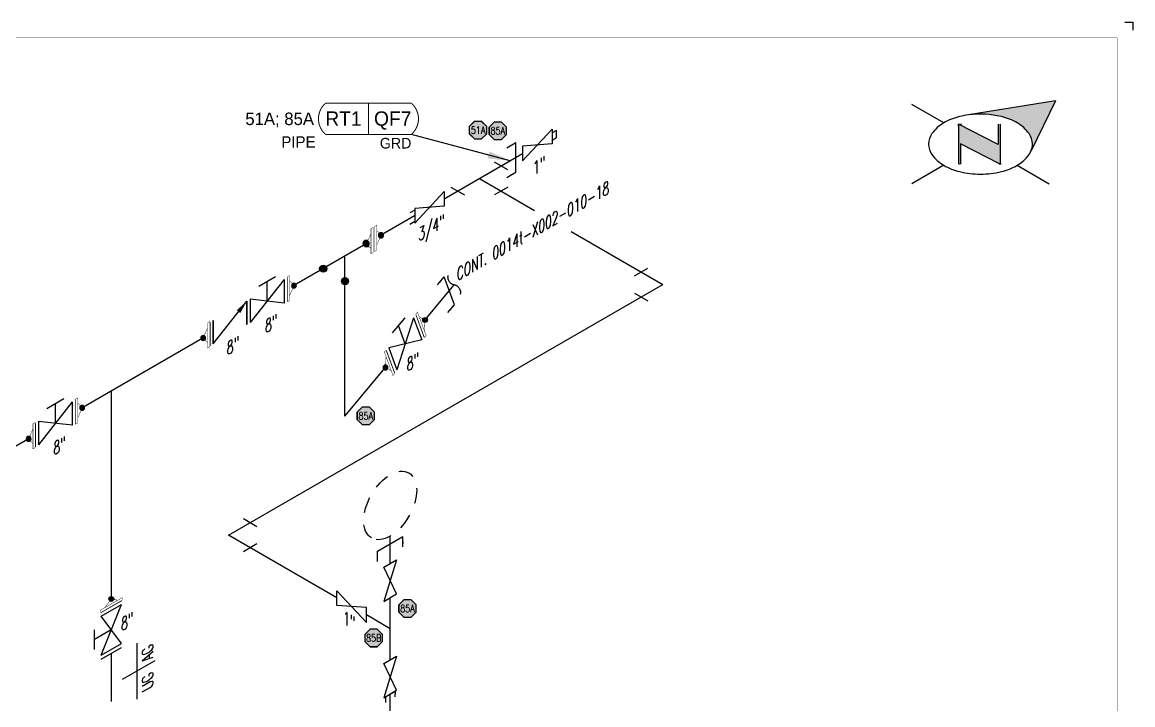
# Model space of a CAD drawing. Header units: inches. Extents: x 0.1 to 17.4, y 0.1 to 11.4.
# Drawn here: x 8.48 to 17.38, y 5.91 to 11.37 of the extents above; entities that cross this region are included whole.
import ezdxf
from ezdxf.enums import TextEntityAlignment as Align

# ---------------------------------------------------------------- set-up
doc = ezdxf.new("R2010")
doc.units = ezdxf.units.IN
doc.header["$MEASUREMENT"] = 0
doc.linetypes.add('HIDDEN2', pattern=[0.1875, 0.125, -0.0625])
for name, color, linetype in [('3', 1, 'Continuous'), ('BORDER', 3, 'Continuous'), ('COMP', 1, 'Continuous'), ('Continuation', 7, 'Continuous'), ('DL', 20, 'Continuous'), ('FITTINGS', 4, 'Continuous'), ('PART_PCML', 7, 'Continuous'), ('PART_SelectedCML_RT', 132, 'Continuous'), ('PIPE-ANNO', 150, 'HIDDEN2'), ('TEXT', 7, 'Continuous'), ('UNAS.PIPE', 251, 'Continuous'), ('WELD POINTS', 41, 'Continuous'), ('Welds', 7, 'Continuous')]:
    doc.layers.add(name, color=color, linetype=linetype)
doc.layers.add('PIPE', color=7, linetype='Continuous', lineweight=30)
doc.styles.add('CMLPAS', font='')
doc.styles.add('PART_Standard', font='romans', dxfattribs={"width": 0.8, "height": 0.09})
doc.styles.add('Richmond', font='arial.ttf')
doc.styles.add('SIMPLEX', font='ROMANS')
doc.styles.get("Standard").update_dxf_attribs({"font": 'arial.ttf'})
doc.styles.get('CMLPAS').set_extended_font_data('Cordia New')
doc.dimstyles.new('Richmond', dxfattribs={"dimtxt": 0.18, "dimasz": 0.18, "dimexe": 0.18, "dimexo": 0.0625, "dimgap": 0.09, "dimtad": 0, "dimtih": 1, "dimtoh": 1, "dimdec": 4, "dimzin": 0, "dimdsep": 46, "dimtxsty": 'Richmond', "dimcen": 0.09, "dimadec": 0, "dimazin": 0, "dimtfac": 1, "dimtdec": 4, "dimtofl": 0, "dimtmove": 0, "dimatfit": 3, "dimfxl": 1, "dimtolj": 1, "dimtzin": 0, "dimarcsym": 0})
doc.dimstyles.get("Standard").update_dxf_attribs({"dimtxt": 0.18, "dimasz": 0.18, "dimexe": 0.18, "dimexo": 0.0625, "dimgap": 0.09, "dimtad": 0, "dimtih": 1, "dimtoh": 1, "dimdec": 4, "dimzin": 0, "dimdsep": 46, "dimtxsty": 'Standard', "dimcen": 0.09, "dimadec": 0, "dimazin": 0, "dimtfac": 1, "dimtdec": 4, "dimtofl": 0, "dimtmove": 0, "dimatfit": 3, "dimfxl": 1, "dimtolj": 1, "dimtzin": 0, "dimarcsym": 0})

# ---------------------------------------------------------------- blocks, each defined once
blk = doc.blocks.new('north2')
at = {"layer": 'BORDER'}
for points in [[(-0.706, -0.7673, -0.156851), (-0.679, -0.8512, -0.095667), (-0.6893, -0.9048), (-0.4945, -0.5044), (-1.1905, -0.6173, -0.092194), (-0.9281, -0.6306, -0.072341), (-0.8009, -0.6813, -0.106617)], [(-0.9381, -1.0109), (-0.9364, -1.0092), (-0.9364, -0.6907), (-0.9524, -0.6907), (-0.9524, -0.8533), (-1.2701, -0.6907), (-1.2701, -0.7067), (-1.2701, -1.0118), (-1.254, -1.0118), (-1.254, -0.8492)]]:
    blk.add_hatch(color=7, dxfattribs=at).paths.add_polyline_path(points)
at = {"layer": 'BORDER', "color": 7}
for p, q in [((-1.3895, -0.6813), (-1.6462, -0.5331)), ((-0.4945, -0.5044), (-1.1905, -0.6173)), ((-0.4945, -0.5044), (-0.6893, -0.9048)), ((-1.2701, -0.6907), (-1.2701, -1.0118)), ((-0.9524, -0.8533), (-1.2701, -0.6907)), ((-1.2701, -0.7067), (-1.2701, -0.6907)), ((-1.262, -0.6907), (-1.246, -0.6907)), ((-0.9524, -0.6907), (-0.9524, -0.8533)), ((-0.9364, -0.6907), (-0.9364, -1.0118)), ((-0.9364, -1.0118), (-1.254, -0.8492)), ((-1.254, -0.8492), (-1.254, -1.0118)), ((-1.3895, -1.0211), (-1.6462, -1.1694)), ((-1.2603, -1.0109), (-1.262, -1.0092)), ((-0.9283, -1.0118), (-0.9444, -1.0118)), ((-0.8009, -1.0211), (-0.5441, -1.1694))]:
    blk.add_line(p, q, dxfattribs=at)
for centre, radius, start, end in [((-1.0952, -1.3294), 0.7185, 97.62035, 103.44948), ((-1.0952, -1.3294), 0.7185, 76.55052, 97.62035), ((-1.2376, -0.9443), 0.3037, 120, 144.34287), ((-1.1517, -1.0932), 0.4756, 103.44948, 120), ((-1.0387, -1.0932), 0.4756, 60, 76.55052), ((-0.9527, -0.9443), 0.3037, 35.65713, 60), ((-1.3674, -0.8512), 0.144, 144.34287, 180), ((-0.823, -0.8512), 0.144, 360, 35.65713), ((-1.3674, -0.8512), 0.144, 180, 215.65713), ((-0.823, -0.8512), 0.144, 337.57958, 360), ((-1.2376, -0.7582), 0.3037, 215.65713, 240), ((-0.9527, -0.7582), 0.3037, 300, 324.34287), ((-0.823, -0.8512), 0.144, 324.34287, 337.55468), ((-1.1517, -0.6093), 0.4756, 240, 256.55052), ((-1.0387, -0.6093), 0.4756, 283.44948, 300), ((-1.0952, -0.373), 0.7185, 256.55052, 270), ((-1.0952, -0.373), 0.7185, 270, 283.44948)]:
    blk.add_arc(centre, radius, start, end, dxfattribs=at)
blk = doc.blocks.new('A$C6804a2e5')
blk.add_blockref('north2', (0, 0))
blk = doc.blocks.new('A$C860dd1f6')
at = {"layer": 'PIPE'}
blk.add_blockref('A$C6804a2e5', (0, 0), dxfattribs=at)
blk = doc.blocks.new('Border')
at = {"layer": 'BORDER', "const_width": 0.005}
blk.add_lwpolyline([(0.25, 0.25), (17.25, 0.25), (17.25, 11.25), (0.25, 11.25)], close=True, dxfattribs=at)
blk = doc.blocks.new('3_VALVE_FLANGE_GATE_30')
at = {"color": 0, "linetype": 'ByBlock', "lineweight": -2}
blk.add_wipeout([(-0.1624, -0.1875), (-0.1353, -0.1719), (0, 0), (0.1353, -0.0156), (0.1624, 0), (0.1624, 0.1875), (0.1353, 0.1719), (0, 0), (-0.1353, 0.0156), (-0.1624, 0)], dxfattribs=at)
for p, q in [((0.0677, 0.1953), (-0.0677, 0.1172)), ((0.1624, 0.1875), (0.1624, 0)), ((0.1353, 0.1719), (-0.1353, -0.1719)), ((0, 0), (0, 0.1563)), ((0.1353, 0.1719), (0.1353, -0.0156)), ((-0.1624, 0), (-0.1624, -0.1875)), ((-0.1353, 0.0156), (-0.1353, -0.1719)), ((0.1353, -0.0156), (-0.1353, 0.0156))]:
    blk.add_line(p, q, dxfattribs=at)
blk = doc.blocks.new('AM9A04')
at = {"linetype": 'Continuous', "const_width": 0.01}
blk.add_lwpolyline([(0, -0.289), (0, 0.289), (-0.05, 0.318), (-0.05, -0.26)], close=True, dxfattribs=at)
at = {"const_width": 0.01}
blk.add_lwpolyline([(-0.05, -0.144), (-0.15, 0.087), (-0.05, 0.202)], dxfattribs=at)
blk = doc.blocks.new('A09')
at = {"layer": 'Welds'}
h = blk.add_hatch(color=256, dxfattribs=at)
h.dxf.hatch_style = 1
h.paths.add_polyline_path([(-0.03, 0, 1), (0.03, 0, 1)])
blk.add_circle((0, 0), 0.03, dxfattribs=at)
blk = doc.blocks.new('*U72')
blk.add_wipeout([(0.052, -0.03), (0.0173, -0.07), (0.0173, -0.1101), (0, -0.1001), (0, 0.1001), (0.0173, 0.0901), (0.0173, 0.05)]).dxf.layer = 'COMP'
at = {"layer": '3', "xscale": 0.65, "yscale": 0.65, "zscale": 0.65}
blk.add_blockref('A09', (0.052, -0.03), dxfattribs=at)
at = {"layer": 'COMP', "xscale": 0.3466300616258731, "yscale": 0.3466300616258731, "zscale": 0.3466300616258731, "rotation": 180}
blk.add_blockref('AM9A04', (0, 0), dxfattribs=at)
blk = doc.blocks.new('1_Text_30')
at = {"layer": 'TEXT', "style": 'PART_Standard', "oblique": 30, "width": 0.8}
blk.add_attdef('TEXT', (0, 0), '', height=0.09, rotation=30, dxfattribs=at)
blk = doc.blocks.new('1_Cont_30')
at = {"layer": 'Continuation', "style": 'PART_Standard', "oblique": 30, "width": 0.8}
blk.add_attdef('CONT', (0, 0), '', height=0.09, rotation=30, dxfattribs=at)
blk = doc.blocks.new('1_BREAK-PIPE_PIPE_00')
at = {"color": 0, "linetype": 'ByBlock', "lineweight": -2}
for centre, major_axis in [((-0.03, 0.092), (0, -0.101)), ((0.03, -0.092), (0, 0.101))]:
    blk.add_ellipse(centre, major_axis=major_axis, ratio=0.711978, start_param=0.427466, end_param=3.141593, dxfattribs=at)
blk = doc.blocks.new('1_Tilde_00')
at = {"layer": 'PIPE-ANNO', "xscale": -0.5000000000000001, "yscale": 0.5, "zscale": 0.5}
blk.add_blockref('1_BREAK-PIPE_PIPE_00', (0, 0), dxfattribs=at)
blk = doc.blocks.new('2_WELD_SINGLE_00')
at = {"linetype": 'ByBlock', "lineweight": -2}
h = blk.add_hatch(color=0, dxfattribs=at)
edge = h.paths.add_edge_path()
edge.add_arc((0, 0), 0.0286, 0, 360)
at = {"color": 0, "linetype": 'ByBlock', "lineweight": -2}
blk.add_circle((0, 0), 0.0286, dxfattribs=at)
blk = doc.blocks.new('*U87')
at = {"layer": 'WELD POINTS'}
for p, rotation in [((0.174, 0.1004), 300.0000000000001), ((-0.174, -0.1004), 299.9999999999999), ((0, -0.2009), 89.99999999999972)]:
    blk.add_blockref('2_WELD_SINGLE_00', p, dxfattribs=dict(at, rotation=rotation))
blk = doc.blocks.new('*U77')
blk.add_wipeout([(-0.0234, 0.1133), (-0.0234, 0.0732), (-0.0581, 0.0332), (-0.0234, -0.0469), (-0.0234, -0.0869), (0.0222, -0.1133), (0.0222, -0.0732), (0.0569, -0.0332), (0.0222, 0.0469), (0.0222, 0.0869)])
at = {"linetype": 'Continuous', "const_width": 0.003}
blk.add_lwpolyline([(0.0049, -0.1032), (0.0222, -0.1133), (0.0222, 0.0869), (0.0049, 0.0969)], close=True, dxfattribs=at)
at = {"const_width": 0.003}
blk.add_lwpolyline([(0.0222, 0.0469), (0.0569, -0.0332), (0.0222, -0.0732)], dxfattribs=at)
at = {"xscale": 0.3466300616258731, "yscale": 0.3466300616258731, "zscale": 0.3466300616258731}
blk.add_blockref('AM9A04', (-0.0061, 0.0032), dxfattribs=at)
at = {"layer": 'Welds', "xscale": 0.7, "yscale": 0.7, "zscale": 0.7}
for p in [(-0.0581, 0.0332), (0.0569, -0.0332)]:
    blk.add_blockref('A09', p, dxfattribs=at)
blk = doc.blocks.new('3_VALVE_FLANGE_CHECK_30')
at = {"color": 0, "linetype": 'ByBlock', "lineweight": -2}
blk.add_wipeout([(0.1624, 0.1875), (-0.1624, 0), (-0.1624, -0.1875), (0.1624, 0)], dxfattribs=at)
for p, q in [((0.1624, 0.1875), (0.1624, 0)), ((-0.1353, -0.1719), (0.1353, 0.1719)), ((0.1353, -0.0156), (0.1353, 0.1719)), ((0.1353, 0.1719), (0.1353, -0.0156)), ((-0.1624, 0), (-0.1624, -0.1875)), ((-0.1353, -0.1719), (-0.1353, 0.0156)), ((-0.1353, 0.0156), (-0.1353, -0.1719))]:
    blk.add_line(p, q, dxfattribs=at)
blk.add_solid([(0.0541, 0.0979), (0.1353, 0.1719), (0.0825, 0.0756)], dxfattribs=at)
blk = doc.blocks.new('2_SOCKET_SINGLE_30')
at = {"color": 0, "linetype": 'ByBlock', "lineweight": -2}
for p, q in [((0, 0.063), (0.054, 0.094)), ((0, 0.063), (0, -0.063)), ((0, -0.063), (0.054, -0.031))]:
    blk.add_line(p, q, dxfattribs=at)
blk = doc.blocks.new('1_ID-BUBBLE_INSTRUMENT_30')
at = {"color": 0, "linetype": 'ByBlock', "lineweight": -2}
blk.add_ellipse((0, 0), major_axis=(-0.1502, -0.2601), ratio=0.57735, dxfattribs=at)
at = {"color": 0, "linetype": 'ByBlock', "lineweight": -2, "oblique": 30}
for tag, p in [('INST.TYPE', (-0.0187, 0.067)), ('NUM', (-0.0187, -0.0943))]:
    blk.add_attdef(tag, text='', height=0.075, rotation=30, dxfattribs=at).set_placement(p, align=Align.MIDDLE_CENTER)
blk = doc.blocks.new('2_PLUG_PIPE_30')
at = {"color": 0, "linetype": 'ByBlock', "lineweight": -2}
blk.add_wipeout([(0, 0.0231), (0, -0.0231), (0.0551, -0.0133), (0.0551, 0.0037), (0.0903, 0.0241), (0.0903, 0.0802), (0.0551, 0.0599), (0.0551, 0.0769)], dxfattribs=at)
for p, q in [((0.0551, 0.0769), (0, 0.0231)), ((0, 0.0231), (0, -0.0231)), ((0.0903, 0.0802), (0.0551, 0.0599)), ((0.0551, 0.0769), (0.0551, -0.0133)), ((0.0551, 0.0037), (0.0903, 0.0241)), ((0.0903, 0.0241), (0.0903, 0.0802)), ((0, -0.0231), (0.0551, -0.0133))]:
    blk.add_line(p, q, dxfattribs=at)
blk = doc.blocks.new('2_TEE_THREAD_30')
at = {"color": 0, "linetype": 'ByBlock', "lineweight": -2}
for p, q in [((0.0541, 0.2321), (-0.0541, 0.1696)), ((0.174, 0.1629), (0.174, 0.0379)), ((-0.0541, -0.2321), (0.0541, -0.1696))]:
    blk.add_line(p, q, dxfattribs=at)
blk = doc.blocks.new('2_ELBOW_THREAD_330')
at = {"color": 0, "linetype": 'ByBlock', "lineweight": -2}
for p, q in [((0.174, -0.1629), (0.174, -0.0379)), ((0.0541, -0.2321), (-0.0541, -0.1696))]:
    blk.add_line(p, q, dxfattribs=at)
blk = doc.blocks.new('1_Text_330')
at = {"layer": 'TEXT', "style": 'PART_Standard', "oblique": 330, "width": 0.8}
blk.add_attdef('3/4"', (0, 0), '', height=0.09, rotation=330, dxfattribs=at)
blk = doc.blocks.new('PART_PCML')
blk.add_hatch(color=0).paths.add_polyline_path([(-0.0699, -0.029), (-0.029, -0.0699), (0.029, -0.0699), (0.0699, -0.029), (0.0699, 0.029), (0.029, 0.0699), (-0.029, 0.0699), (-0.0699, 0.029)])
at = {"color": 7, "const_width": 0.009}
blk.add_lwpolyline([(-0.0699, 0.029), (-0.029, 0.0699), (0.029, 0.0699), (0.0699, 0.029), (0.0699, -0.029), (0.029, -0.0699), (-0.029, -0.0699), (-0.0699, -0.029), (-0.0699, 0.029), (-0.029, 0.0699)], dxfattribs=at)
at = {"color": 18, "true_color": 0x000000}
blk.add_lwpolyline([(-0.029, 0.0699), (-0.0699, 0.029), (-0.0699, -0.029), (-0.029, -0.0699), (0.029, -0.0699), (0.0699, -0.029), (0.0699, 0.029), (0.029, 0.0699)], close=True, dxfattribs=at)
at = {"color": 7, "true_color": 0xffffff, "style": 'SIMPLEX', "width": 0.8, "flags": 1}
for tag, p in [('CIRCUIT', (-0.0939, 0.0889)), ('DM', (-0.0527, -0.1332)), ('TYPE', (-0.0749, -0.2043))]:
    blk.add_attdef(tag, p, '', height=0.0586, dxfattribs=at)
at = {"color": 7, "true_color": 0xffffff, "style": 'SIMPLEX', "width": 0.8}
blk.add_attdef('DMDISP', text='', height=0.0586, dxfattribs=at).set_placement((0, 0), align=Align.MIDDLE_CENTER)
blk = doc.blocks.new('CMLPAS')
at = {"const_width": 0.008}
blk.add_lwpolyline([(0.0625, 0.125, 0.454441), (0.0625, -0.125), (0.75, -0.125, 0.454441), (0.75, 0.125)], format="xyb", close=True, dxfattribs=at)
blk.add_lwpolyline([(0.4063, -0.125), (0.4063, 0.125)], dxfattribs=at)
at = {"style": 'CMLPAS', "flags": 1}
for tag, p in [('STATE', (0.75, 0.6229)), ('DL', (0.75, 0.4817)), ('CIRCUIT', (0.75, 0.3405)), ('SUBSINTERVAL(MONTHS)', (-0.0251, -0.3355)), ('OLD_ID', (0.75, -0.3366)), ('OLD_NDE', (0.75, -0.4778)), ('OLD_ENTY', (0.7411, -0.6357)), ('SIZE', (0.7473, -0.7611)), ('SPEC', (0.7473, -0.9022)), ('JUSTIFY', (0.7473, -1.0434)), ('COMMENTS', (0.7473, -1.1846)), ('OLD_ASSET', (0.75, -1.3262)), ('SCHED', (0.7371, -1.4689)), ('NOM_THICK', (0.7521, -1.6102)), ('CORR_ALLOW', (0.763, -1.7453)), ('TML_STATUS', (0.7723, -1.8777)), ('FLOW_ORDER', (0.7785, -2.1301))]:
    blk.add_attdef(tag, text='', height=0.1, dxfattribs=at).set_placement(p, align=Align.MIDDLE_RIGHT)
at = {"style": 'CMLPAS'}
for tag, height, p in [('CHILD', 0.25, (0.75, 0.269)), ('###', 0.115, (0.75, 0.002)), ('ACCESS', 0.085, (0.75, -0.1954))]:
    blk.add_attdef(tag, text='', height=height, dxfattribs=at).set_placement(p, align=Align.MIDDLE_RIGHT)
at = {"color": 152, "style": 'CMLPAS'}
for tag, height, p in [('SPECIAL', 0.085, (0.4055, 0.1897)), ('DM-TYPE', 0.1, (-0.03, 0)), ('COMP', 0.09, (-0.0174, -0.185))]:
    blk.add_attdef(tag, text='', height=height, dxfattribs=at).set_placement(p, align=Align.MIDDLE_RIGHT)
at = {"style": 'CMLPAS'}
blk.add_attdef('NDE', text='', height=0.115, dxfattribs=at).set_placement((0.206, 0.002), align=Align.MIDDLE_CENTER)
blk = doc.blocks.new('*U85')
at = {"color": 20, "linetype": 'ByBlock', "ltscale": 0.7}
blk.add_line((0.0541, -0.1498), (0.0541, 0.0873), dxfattribs=at)
for points in [[(0.1257, 0.0459), (0.0541, 0.0873)], [(0.1257, -0.1911), (0.0541, -0.1498)]]:
    blk.add_leader(points, dimstyle='Richmond', override={"dimasz": 0.04, "dimgap": 0.09, "dimtad": 0}, dxfattribs=at)
blk = doc.blocks.new('*U86')
at = {"color": 20, "linetype": 'ByBlock', "ltscale": 0.7}
blk.add_line((0.0541, 0.1498), (0.0541, -0.0873), dxfattribs=at)
for points in [[(0.1257, 0.191), (0.0541, 0.1498)], [(0.1257, -0.0459), (0.0541, -0.0873)]]:
    blk.add_leader(points, dimstyle='Richmond', override={"dimasz": 0.04, "dimgap": 0.09, "dimtad": 0}, dxfattribs=at)

msp = doc.modelspace()

# ---------------------------------------------------------------- linework, layer by layer
for p, q in [((17.3125, 11.375), (17.375, 11.375)), ((17.375, 11.375), (17.375, 11.3125))]:
    msp.add_line(p, q)
at = {"layer": 'FITTINGS', "linetype": 'ByBlock'}
for p, q in [((11.4771, 7.0682), (11.3746, 6.7363)), ((11.3748, 7.0091), (11.4259, 7.0386)), ((11.4259, 7.0386), (11.4771, 7.0682)), ((11.4775, 6.7957), (11.3748, 7.0091)), ((10.9996, 6.763), (10.9996, 6.822)), ((10.9996, 6.822), (11.2358, 6.5674)), ((10.9996, 6.7039), (10.9996, 6.763)), ((11.3746, 6.7363), (11.4775, 6.7957)), ((11.2358, 6.6862), (10.9996, 6.7039)), ((11.2358, 6.5674), (11.2358, 6.6862)), ((11.4771, 6.2966), (11.3746, 5.9647)), ((11.3748, 6.2376), (11.4259, 6.2671)), ((11.4775, 6.0242), (11.3748, 6.2376)), ((11.4259, 6.2671), (11.4771, 6.2966)), ((11.3746, 5.9647), (11.4775, 6.0242))]:
    msp.add_line(p, q, dxfattribs=at)
at = {"layer": 'PIPE'}
for p, q in [((12.1407, 10.1233), (12.5825, 9.8682)), ((12.8757, 9.6989), (13.6107, 9.2746)), ((11.0636, 8.2185), (11.0636, 9.5014)), ((11.0636, 8.2185), (11.4805, 8.7202)), ((9.1916, 8.4206), (9.1916, 6.7559)), ((10.9996, 6.7637), (10.1306, 7.2654)), ((11.4259, 7.0386), (11.4259, 7.2595)), ((11.4266, 6.2675), (11.4266, 6.7668)), ((11.4266, 6.5172), (11.2358, 6.6273)), ((11.4266, 5.754), (11.4266, 5.9947))]:
    msp.add_line(p, q, dxfattribs=at)
at = {"layer": 'PIPE', "linetype": 'HIDDEN2'}
msp.add_line((9.1916, 6.0586), (9.1916, 5.4321), dxfattribs=at)
at = {"layer": 'UNAS.PIPE'}
msp.add_line((11.6156, 8.8826), (11.939, 9.2717), dxfattribs=at)

# ---------------------------------------------------------------- block references
at = {"rotation": 30.0000000000002}
msp.add_blockref('1_Tilde_00', (11.939, 9.2717), dxfattribs=at)
at = {"layer": 'BORDER'}
for name, p in [('Border', (0, 0)), ('A$C860dd1f6', (17.25, 11.25))]:
    msp.add_blockref(name, p, dxfattribs=at)
at = {"layer": 'Continuation'}
msp.add_blockref('1_Cont_30', (11.9603, 9.2995), dxfattribs=at).add_auto_attribs({'CONT': 'CONT. 0014t-X002-010-18'})
at = {"layer": 'DL'}
for name, p, rotation in [('*U86', (12.4871, 10.3233), 180), ('*U85', (11.4259, 7.2595), 300.0000000000001)]:
    msp.add_blockref(name, p, dxfattribs=dict(at, rotation=rotation))
at = {"layer": 'FITTINGS'}
for name, p, rotation in [('2_TEE_THREAD_30', (12.1407, 10.1233), 300.0000000000001), ('2_ELBOW_THREAD_330', (13.6107, 9.2746), 240), ('2_ELBOW_THREAD_330', (10.1306, 7.2654), 59.99999999999999)]:
    msp.add_blockref(name, p, dxfattribs=dict(at, rotation=rotation))
at = {"layer": 'FITTINGS', "xscale": -0.713168504377533, "yscale": 0.713168504377533, "zscale": 0.713168504377533, "rotation": 119.9952760451079}
msp.add_blockref('2_SOCKET_SINGLE_30', (11.4261, 5.9944), dxfattribs=at)
at = {"layer": 'PART_PCML', "color": 96}
msp.add_blockref('PART_PCML', (12.1296, 10.5109), dxfattribs=at).add_auto_attribs({'DMDISP': '51A'})
at = {"layer": 'PART_PCML', "color": 13}
for p, values in [((12.2877, 10.5059), {'DMDISP': '85A'}), ((11.2303, 8.2216), {'DMDISP': '85A'}), ((11.5641, 6.68), {'DMDISP': '85A'}), ((11.2939, 6.4431), {'DMDISP': '85B'})]:
    msp.add_blockref('PART_PCML', p, dxfattribs=at).add_auto_attribs(values)
at = {"layer": 'PART_SelectedCML_RT'}
msp.add_blockref('CMLPAS', (10.8456, 10.6013), dxfattribs=at).add_auto_attribs({'###': 'QF7', 'NDE': 'RT1', 'DM-TYPE': '51A; 85A', 'COMP': 'PIPE', 'ACCESS': 'GRD'})
at = {"layer": 'PIPE-ANNO'}
msp.add_blockref('1_ID-BUBBLE_INSTRUMENT_30', (11.4259, 7.5047), dxfattribs=at)
at = {"layer": 'TEXT'}
msp.add_blockref('1_Text_330', (11.0489, 6.5606), dxfattribs=at).add_auto_attribs({'3/4"': '1"'})
ref = msp.add_blockref('1_Text_30', (9.5284, 6.0502), dxfattribs=dict(at, rotation=300.0000000000001))
ref.add_attrib('TEXT', 'UG', (9.5284, 6.0502), dxfattribs={"height": 0.09, "rotation": 90, "style": 'PART_Standard', "oblique": 330, "width": 0.8})
at = {"layer": 'WELD POINTS'}
msp.add_blockref('*U87', (11.0636, 9.5014), dxfattribs=at)

# ---------------------------------------------------------------- leaders
at = {"layer": 'PART_SelectedCML_RT'}
msp.add_leader([(12.3875, 10.2658), (11.5956, 10.4763)], dimstyle='Standard', dxfattribs=at)

# ---------------------------------------------------------------- next in the draw order: block references
at = {"layer": 'FITTINGS'}
msp.add_blockref('2_PLUG_PIPE_30', (12.6682, 10.4279), dxfattribs=at)
at = {"layer": 'FITTINGS', "rotation": 20.26585054813689}
msp.add_blockref('3_VALVE_FLANGE_GATE_30', (11.5464, 8.7994), dxfattribs=at)

# ---------------------------------------------------------------- next in the draw order: block references
at = {"layer": 'COMP', "ltscale": 0.65, "xscale": -1, "rotation": 20.26585054813687}
msp.add_blockref('*U72', (11.4266, 8.6552), dxfattribs=at)
at = {"layer": 'DL', "xscale": -1, "rotation": 20.26585054813799}
msp.add_blockref('*U85', (11.939, 9.2717), dxfattribs=at)
at = {"layer": 'TEXT'}
msp.add_blockref('1_Text_30', (11.559, 8.576), dxfattribs=at).add_auto_attribs({'TEXT': '8"'})

# ---------------------------------------------------------------- next in the draw order: wipeouts: each hides what was drawn before it
for points, layer in [([(12.7233, 10.4002), (12.7233, 10.5191), (12.6052, 10.3915), (12.4871, 10.3827), (12.4871, 10.2639), (12.6052, 10.3915)], 'FITTINGS'), ([(11.7047, 8.9898), (11.6583, 9.0153), (11.6444, 9.0529), (11.6316, 9.0375), (11.7009, 8.8497), (11.7137, 8.8651), (11.6999, 8.9027)], 'UNAS.PIPE')]:
    msp.add_wipeout(points).dxf.layer = layer

# ---------------------------------------------------------------- next in the draw order: hatches: boundary and pattern name
at = {"layer": 'UNAS.PIPE'}
h = msp.add_hatch(color=256, dxfattribs=at)
h.dxf.hatch_style = 1
h.paths.add_polyline_path([(11.7242, 8.9898, 1), (11.6852, 8.9898, 1)])

# ---------------------------------------------------------------- next in the draw order: linework, layer by layer
at = {"layer": 'FITTINGS'}
msp.add_lwpolyline([(12.7233, 10.4002), (12.4871, 10.3827), (12.4871, 10.2639), (12.7233, 10.5191)], close=True, dxfattribs=at)
at = {"layer": 'PIPE'}
msp.add_line((11.7411, 9.8926), (4.2136, 5.5466), dxfattribs=at)
at = {"layer": 'UNAS.PIPE'}
msp.add_circle((11.7047, 8.9898), 0.0195, dxfattribs=at)

# ---------------------------------------------------------------- next in the draw order: block references
at = {"layer": 'TEXT'}
msp.add_blockref('1_Text_30', (12.5708, 10.1476), dxfattribs=at).add_auto_attribs({'TEXT': '1"'})
at = {"layer": 'UNAS.PIPE', "xscale": -0.3466300616258731, "yscale": 0.3466300616258731, "zscale": 0.3466300616258731, "rotation": 20.26585054813687}
msp.add_blockref('AM9A04', (11.6663, 8.9436), dxfattribs=at)

# ---------------------------------------------------------------- next in the draw order: block references
at = {"layer": 'COMP', "xscale": -1, "rotation": 180}
msp.add_blockref('*U77', (11.2956, 9.635), dxfattribs=at)
at = {"layer": 'FITTINGS'}
for p in [(10.4403, 9.1416), (8.7441, 8.1623)]:
    msp.add_blockref('3_VALVE_FLANGE_GATE_30', p, dxfattribs=at)
at = {"layer": 'FITTINGS', "yscale": -1, "rotation": 299.9999999999996}
msp.add_blockref('3_VALVE_FLANGE_GATE_30', (9.1916, 6.5083), dxfattribs=at)

# ---------------------------------------------------------------- next in the draw order: wipeouts: each hides what was drawn before it
msp.add_wipeout([(11.8592, 9.9014), (11.8592, 10.0202), (11.7411, 9.8926), (11.623, 9.8838), (11.623, 9.765), (11.7411, 9.8926)]).dxf.layer = 'FITTINGS'

# ---------------------------------------------------------------- next in the draw order: linework, layer by layer
at = {"layer": 'FITTINGS', "linetype": 'ByBlock', "lineweight": -2}
for p, q in [((11.623, 9.8702), (11.5834, 9.8473)), ((11.623, 9.7787), (11.5834, 9.7558))]:
    msp.add_line(p, q, dxfattribs=at)
at = {"layer": 'FITTINGS'}
msp.add_lwpolyline([(11.8592, 9.9014), (11.623, 9.8838), (11.623, 9.765), (11.8592, 10.0202)], close=True, dxfattribs=at)
at = {"layer": 'PIPE'}
for p, q in [((11.8592, 9.9608), (12.4871, 10.3233)), ((9.1916, 6.3208), (9.1916, 6.0586))]:
    msp.add_line(p, q, dxfattribs=at)
at = {"layer": 'PIPE-ANNO', "linetype": 'Continuous'}
for p, q in [((9.3985, 5.9534), (9.3985, 6.4028)), ((9.5398, 6.2597), (9.28, 6.1097))]:
    msp.add_line(p, q, dxfattribs=at)

# ---------------------------------------------------------------- next in the draw order: block references
at = {"layer": 'COMP', "ltscale": 0.65, "xscale": -1, "rotation": 180}
for p in [(10.6027, 9.2353), (8.9065, 8.256)]:
    msp.add_blockref('*U72', p, dxfattribs=at)
at = {"layer": 'COMP', "ltscale": 0.65, "xscale": -1}
msp.add_blockref('*U72', (8.5818, 8.0685), dxfattribs=at)
at = {"layer": 'FITTINGS'}
msp.add_blockref('3_VALVE_FLANGE_CHECK_30', (10.1426, 8.9697), dxfattribs=at)
at = {"layer": 'TEXT'}
for p, values in [((11.6534, 9.618), {'TEXT': '3/4"'}), ((10.4238, 8.8831), {'TEXT': '8"'}), ((8.7276, 7.9038), {'TEXT': '8"'}), ((9.2716, 6.4955), {'TEXT': '8"'})]:
    msp.add_blockref('1_Text_30', p, dxfattribs=at).add_auto_attribs(values)
ref = msp.add_blockref('1_Text_30', (9.5284, 6.2856), dxfattribs=dict(at, rotation=300.0000000000001))
ref.add_attrib('TEXT', 'AG', (9.5284, 6.2856), dxfattribs={"height": 0.09, "rotation": 90, "style": 'PART_Standard', "oblique": 330, "width": 0.8})

# ---------------------------------------------------------------- next in the draw order: linework, layer by layer
at = {"layer": 'PIPE'}
msp.add_line((10.1306, 7.2654), (13.6107, 9.2746), dxfattribs=at)

# ---------------------------------------------------------------- next in the draw order: block references
at = {"layer": 'COMP', "ltscale": 0.65, "xscale": -1}
msp.add_blockref('*U72', (9.9802, 8.8759), dxfattribs=at)
at = {"layer": 'COMP', "ltscale": 0.65, "rotation": 119.9999999999996}
msp.add_blockref('*U72', (9.1916, 6.6958), dxfattribs=at)
at = {"layer": 'TEXT'}
msp.add_blockref('1_Text_30', (10.1186, 8.7069), dxfattribs=at).add_auto_attribs({'TEXT': '8"'})

doc.saveas('drawing.dxf')
